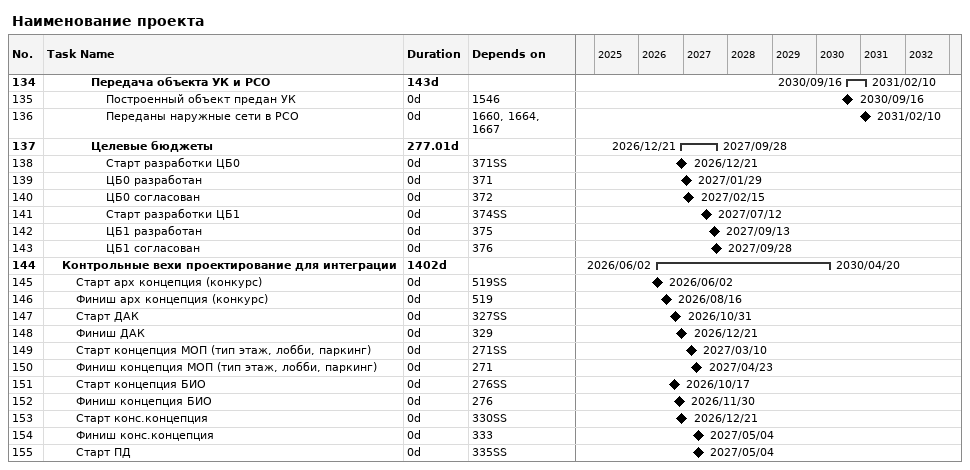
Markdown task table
Наименование проекта

| ID | Level | Task | Duration | Start | Finish | Predecessors |
|---|---|---|---|---|---|---|
| 134 | 4 | **Передача объекта УК и РСО** | 143d | 2030-09-16 | 2031-02-10 |  |
| 135 | 5 | Построенный объект предан УК | 0d | 2030-09-16 | 2030-09-16 | 1546 |
| 136 | 5 | Переданы наружные сети в РСО | 0d | 2031-02-10 | 2031-02-10 | 1660, 1664, 1667 |
| 137 | 4 | **Целевые бюджеты** | 277.01d | 2026-12-21 | 2027-09-28 |  |
| 138 | 5 | Старт разработки ЦБ0 | 0d | 2026-12-21 | 2026-12-21 | 371SS |
| 139 | 5 | ЦБ0 разработан | 0d | 2027-01-29 | 2027-01-29 | 371 |
| 140 | 5 | ЦБ0 согласован | 0d | 2027-02-15 | 2027-02-15 | 372 |
| 141 | 5 | Старт разработки ЦБ1 | 0d | 2027-07-12 | 2027-07-12 | 374SS |
| 142 | 5 | ЦБ1 разработан | 0d | 2027-09-13 | 2027-09-13 | 375 |
| 143 | 5 | ЦБ1 согласован | 0d | 2027-09-28 | 2027-09-28 | 376 |
| 144 | 2 | **Контрольные вехи проектирование для интеграции** | 1402d | 2026-06-02 | 2030-04-20 |  |
| 145 | 3 | Старт арх концепция (конкурс) | 0d | 2026-06-02 | 2026-06-02 | 519SS |
| 146 | 3 | Финиш арх концепция (конкурс) | 0d | 2026-08-16 | 2026-08-16 | 519 |
| 147 | 3 | Старт ДАК | 0d | 2026-10-31 | 2026-10-31 | 327SS |
| 148 | 3 | Финиш ДАК | 0d | 2026-12-21 | 2026-12-21 | 329 |
| 149 | 3 | Старт концепция МОП (тип этаж, лобби, паркинг) | 0d | 2027-03-10 | 2027-03-10 | 271SS |
| 150 | 3 | Финиш концепция МОП (тип этаж, лобби, паркинг) | 0d | 2027-04-23 | 2027-04-23 | 271 |
| 151 | 3 | Старт концепция БИО | 0d | 2026-10-17 | 2026-10-17 | 276SS |
| 152 | 3 | Финиш концепция БИО | 0d | 2026-11-30 | 2026-11-30 | 276 |
| 153 | 3 | Старт конс.концепция | 0d | 2026-12-21 | 2026-12-21 | 330SS |
| 154 | 3 | Финиш конс.концепция | 0d | 2027-05-04 | 2027-05-04 | 333 |
| 155 | 3 | Старт ПД | 0d | 2027-05-04 | 2027-05-04 | 335SS |
